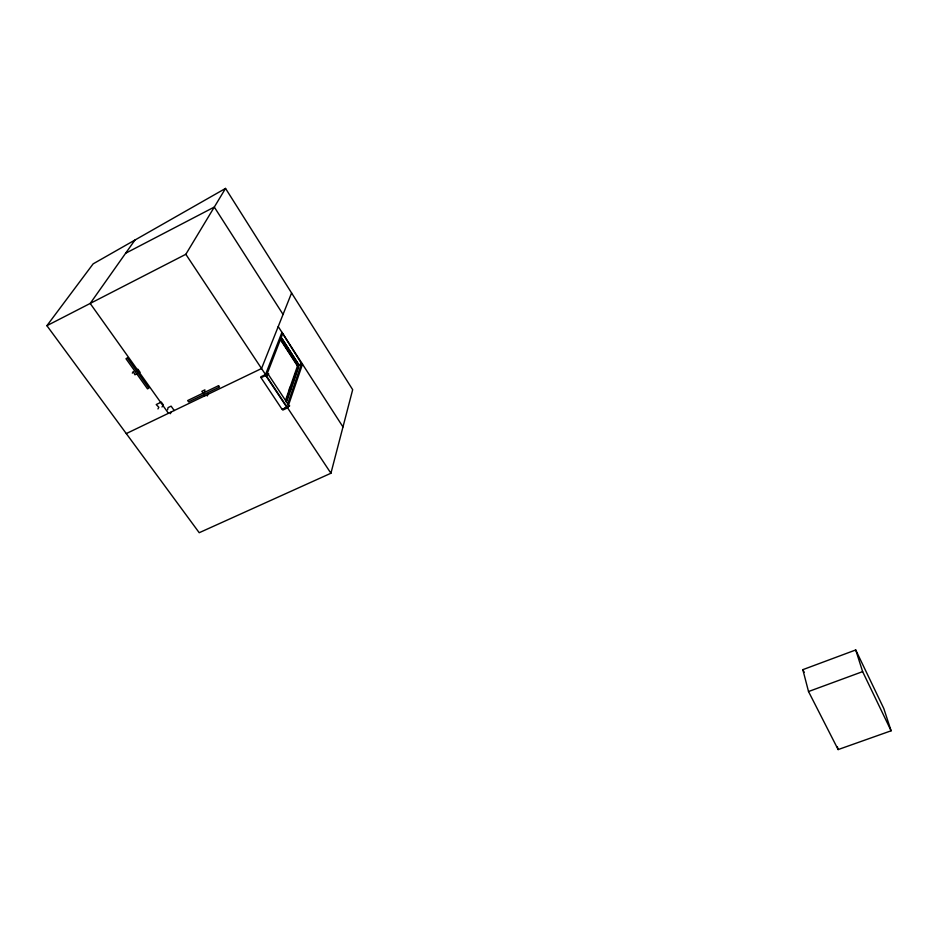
<?xml version="1.0" encoding="UTF-8"?>
<svg xmlns="http://www.w3.org/2000/svg" width="938" height="938" viewBox="0 0 938 938"><rect width="100%" height="100%" fill="white"/><g stroke="black" fill="none" stroke-linecap="round" stroke-linejoin="round"><path stroke-width="1.41" d="M330.926 473.244L352.676 389.68L225.542 188.421L93.143 263.859L46.9 325.685L199.219 532.714L330.926 473.244L185.83 254.292L225.542 188.421M265.876 375.739L268.608 373.934L265.876 375.739L286.958 407.538L289.654 405.755M286.958 407.538L287.263 406.646M302.505 364.179L287.591 407.854L282.889 410.058L282.397 409.32L287.098 407.115L282.139 409.449L261.034 377.721L266.029 375.329M287.403 404.782L301.532 363.627L298.87 364.905L286.09 401.804M281.072 337.387L299.175 365.374L302.048 363.475M291.026 388.332L289.842 388.813L289.373 390.337L289.807 388.754L290.944 388.203L290.522 389.798C288.869 391.017 290.979 388.625 290.346 388.578M286.887 400.925L298.706 366.735M299.175 365.374L281.951 338.36M285.586 400.151L297.604 365.597L281.083 340.084M290.522 387.875C291.12 388.109 287.415 388.977 291.472 386.515M286.207 400.491L296.173 371.776M290.475 389.739L290.944 388.203M282.408 333.049L301.825 364.108M282.49 334.139L266.544 375.376L266.204 374.872M278.223 326.565L281.939 332.322L265.524 374.567L260.787 376.841L261.292 377.592M291.589 292.961L261.538 368.54L126.29 433.579M207.251 395.977L208.013 394.3M204.507 392.002L204.93 389.845L201.834 391.334L204.906 395.766M170.353 413.705L171.185 412.005M167.562 409.8L168.066 407.62L171.115 406.142L174.222 410.527M162.016 406.963L163.388 405.028L161.301 402.085L156.224 404.548L158.827 407.244L157.959 408.933M136.444 371.12L137.898 369.232L140.043 372.257L134.931 374.778L133.29 371.507L132.34 373.136M134.966 240.022L90.189 303.455L168.453 413.306M291.249 386.972L290.651 387.816M290.405 389.329L289.725 389.762M289.994 387.3L289.49 388.66L291.061 387.711M289.959 389.094L290.557 388.731M125.61 253.26L214.298 207.064L283.053 314.429M46.9 325.685L185.83 254.292M802.834 669.662L855.726 649.964L883.772 708.46L891.1 730.796L838.138 749.579L808.521 691.54L802.834 669.662L804.159 672.276M808.521 691.54L862.632 671.631L891.1 730.796M268.374 374.532L289.443 406.377M280.157 339.239L297.475 365.972M281.939 332.322L342.98 426.919M855.726 649.964L862.632 671.631M837.376 746.765L838.138 749.579M127.38 358.011L125.973 358.715L147.489 388.848L148.884 388.168L127.38 358.011M218.566 385.67L187.67 400.549L188.62 401.898L219.504 387.042L218.566 385.67"/></g></svg>
